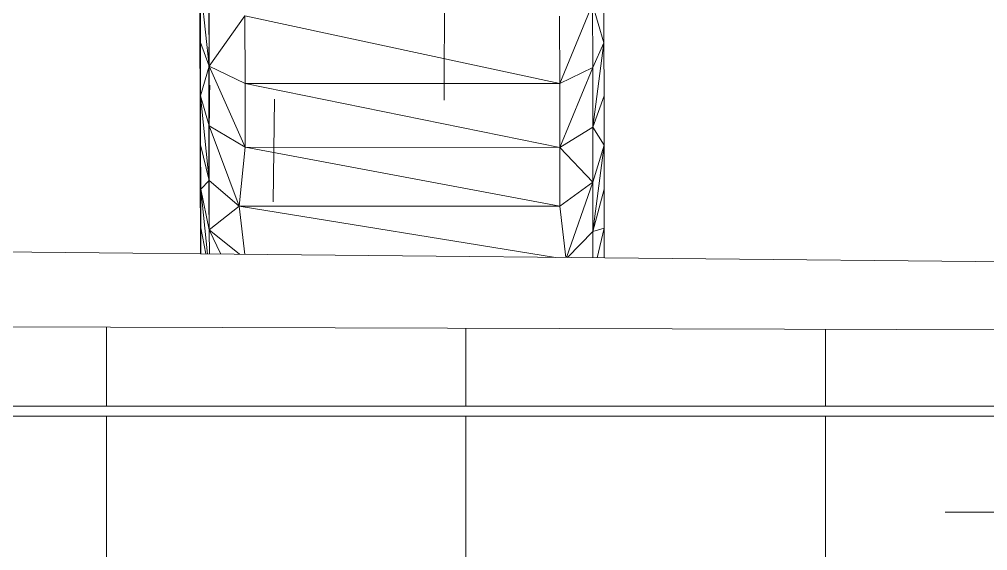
# Model space of a CAD drawing. Header units: inches. Extents: x 9661 to 15313, y -314 to 660.
# Drawn here: x 12401.4 to 12425.64, y -48.94 to -35.63 of the extents above; entities that cross this region are included whole.
import ezdxf

# ---------------------------------------------------------------- set-up
doc = ezdxf.new("R2010")
doc.units = ezdxf.units.IN
doc.header["$MEASUREMENT"] = 0
for name, color, linetype, lineweight in [('0-1', 7, 'Continuous', 5), ('0-3', 55, 'Continuous', 9), ('A-GENM', 5, 'Continuous', 9), ('C-PRKG-1', 55, 'Continuous', 9), ('C-TOPO', 7, 'Continuous', 9), ('C-TOPO-1', 45, 'Continuous', 9), ('C-TOPO-2', 55, 'Continuous', 9)]:
    doc.layers.add(name, color=color, linetype=linetype, lineweight=lineweight)

# ---------------------------------------------------------------- blocks, each defined once
blk = doc.blocks.new('Parking_Stall_Multiple2 - street parking-1355854-BUILDING SECTION - EAST_WEST - COURTYARD - LOOKING NORTH')
at = {"layer": 'C-PRKG-1'}
for p, q in [((12383.536, -45.319), (12446.61, -45.319)), ((12446.61, -45.569), (12383.536, -45.569))]:
    blk.add_line(p, q, dxfattribs=at)
blk = doc.blocks.new('Land_Rover_Evoque_-_SUV_Car_Vehicle_Automobile_13067 - Land Rover EVOQUE_dwg-1230547-BUILDING SECTION - EAST_WEST - COURTYARD - LOOKING NORTH')
at = {"layer": 'A-GENM'}
for p, q in [((12406.153, -33.952), (12406.139, -37.545)), ((12406.153, -33.952), (12406.141, -38.123)), ((12412.037, -35.717), (12412.041, -34.346)), ((12405.915, -36.209), (12405.912, -34.797)), ((12405.93, -36.215), (12405.928, -34.803)), ((12406.145, -36.81), (12405.928, -34.803)), ((12416.028, -35.013), (12416.03, -36.222)), ((12406.145, -36.81), (12406.142, -35.238)), ((12414.922, -37.24), (12415.747, -35.255)), ((12415.75, -36.838), (12415.747, -35.255)), ((12415.747, -35.255), (12416.03, -36.222)), ((12407.043, -35.548), (12406.145, -36.81)), ((12407.046, -37.238), (12407.043, -35.548)), ((12407.043, -35.548), (12414.922, -37.24)), ((12414.919, -35.55), (12414.922, -37.24)), ((12412.034, -36.77), (12412.037, -35.717)), ((12405.915, -36.209), (12405.93, -36.15)), ((12405.915, -36.209), (12405.919, -37.539)), ((12405.915, -36.209), (12405.93, -36.345)), ((12405.932, -37.545), (12405.93, -36.215)), ((12406.145, -36.81), (12405.93, -36.215)), ((12415.75, -36.838), (12416.03, -36.222)), ((12415.752, -38.331), (12416.03, -36.222)), ((12416.033, -37.552), (12416.03, -36.222)), ((12406.145, -36.81), (12405.932, -37.545)), ((12407.048, -38.837), (12406.145, -36.81)), ((12407.046, -37.238), (12406.145, -36.81)), ((12406.147, -38.299), (12406.145, -36.81)), ((12412.032, -37.428), (12412.034, -36.77)), ((12414.922, -37.24), (12415.75, -36.838)), ((12414.924, -38.839), (12415.75, -36.838)), ((12415.752, -38.331), (12415.75, -36.838)), ((12406.157, -37.521), (12406.164, -37.281)), ((12407.048, -38.837), (12407.046, -37.238)), ((12407.046, -37.238), (12414.922, -37.24)), ((12407.046, -37.238), (12414.924, -38.839)), ((12414.922, -37.24), (12414.924, -38.839)), ((12405.928, -37.493), (12405.919, -37.539)), ((12405.919, -37.539), (12405.922, -38.769)), ((12405.934, -38.774), (12405.932, -37.545)), ((12406.149, -39.672), (12405.932, -37.545)), ((12406.147, -38.299), (12405.932, -37.545)), ((12406.139, -37.545), (12406.142, -39.112)), ((12406.139, -37.545), (12406.143, -39.492)), ((12406.139, -37.545), (12406.142, -39.091)), ((12406.157, -37.521), (12406.141, -39.876)), ((12412.03, -37.654), (12412.032, -37.428)), ((12416.033, -37.552), (12415.752, -38.331)), ((12416.034, -38.782), (12416.033, -37.552)), ((12407.75, -40.208), (12407.785, -37.629)), ((12407.048, -38.837), (12406.147, -38.299)), ((12406.901, -40.312), (12406.147, -38.299)), ((12406.149, -39.672), (12406.147, -38.299)), ((12405.934, -38.539), (12405.922, -38.769)), ((12414.924, -38.839), (12415.752, -38.331)), ((12416.034, -38.782), (12415.752, -38.331)), ((12415.752, -38.331), (12415.754, -39.709)), ((12405.922, -38.769), (12405.934, -38.694)), ((12405.922, -38.769), (12405.925, -39.879)), ((12405.934, -38.774), (12405.936, -39.883)), ((12405.934, -38.774), (12406.149, -39.672)), ((12416.034, -38.782), (12415.754, -39.709)), ((12416.034, -38.782), (12415.756, -40.947)), ((12416.036, -39.89), (12416.034, -38.782)), ((12407.048, -38.837), (12406.901, -40.312)), ((12407.048, -38.837), (12414.924, -38.839)), ((12407.048, -38.837), (12414.927, -40.313)), ((12414.924, -38.839), (12414.927, -40.313)), ((12414.924, -38.839), (12415.754, -39.709)), ((12406.142, -39.112), (12406.143, -39.492)), ((12405.925, -39.879), (12405.936, -39.676)), ((12405.936, -39.883), (12406.149, -39.672)), ((12406.901, -40.312), (12406.149, -39.672)), ((12406.149, -39.672), (12406.151, -40.906)), ((12414.927, -40.313), (12415.754, -39.709)), ((12415.092, -41.599), (12415.754, -39.709)), ((12415.756, -40.947), (12415.754, -39.709)), ((12405.925, -39.879), (12405.936, -39.802)), ((12405.925, -39.879), (12405.927, -40.849)), ((12405.936, -39.883), (12405.937, -40.853)), ((12406.104, -41.511), (12405.936, -39.883)), ((12405.936, -39.883), (12406.151, -40.906)), ((12406.136, -39.879), (12406.135, -40.27)), ((12406.136, -39.874), (12406.136, -39.879)), ((12406.145, -41.182), (12406.141, -39.876)), ((12416.036, -39.89), (12415.756, -40.947)), ((12416.037, -40.861), (12416.036, -39.89)), ((12406.901, -40.312), (12406.151, -40.906)), ((12414.814, -41.596), (12406.901, -40.312)), ((12407.039, -41.52), (12406.901, -40.312)), ((12406.901, -40.312), (12414.927, -40.313)), ((12415.074, -41.599), (12414.927, -40.313)), ((12405.927, -40.849), (12405.937, -40.676)), ((12405.927, -40.849), (12405.937, -40.774)), ((12405.927, -40.849), (12405.93, -41.509)), ((12405.937, -41.509), (12405.937, -40.853)), ((12406.062, -41.51), (12405.937, -40.853)), ((12406.906, -41.518), (12406.151, -40.906)), ((12406.441, -41.514), (12406.151, -40.906)), ((12406.152, -41.511), (12406.151, -40.906)), ((12415.117, -41.599), (12415.756, -40.947)), ((12416.037, -40.861), (12415.756, -40.947)), ((12415.756, -41.605), (12415.756, -40.947)), ((12415.859, -41.606), (12416.037, -40.861)), ((12416.038, -41.608), (12416.037, -40.861))]:
    blk.add_line(p, q, dxfattribs=at)
blk = doc.blocks.new('Land_Rover_Evoque_-_SUV_Car_Vehicle_Automobile_13067 - Land_Rover_Evoque_-_SUV_Car_Vehicle_Automobile_13067-1230553-BUILDING SECTION - EAST_WEST - COURTYARD - LOOKING NORTH')
blk.add_blockref('Land_Rover_Evoque_-_SUV_Car_Vehicle_Automobile_13067 - Land Rover EVOQUE_dwg-1230547-BUILDING SECTION - EAST_WEST - COURTYARD - LOOKING NORTH', (0, 0))
blk = doc.blocks.new('CTR  - Topography_rvt-1-BUILDING SECTION - EAST_WEST - COURTYARD - LOOKING NORTH')
at = {"layer": 'C-TOPO-1'}
h = blk.add_hatch(dxfattribs=at)
h.set_pattern_fill('FP_12', color=256, style=0, pattern_type=2)
h.set_pattern_definition([(0, (11008.554, 72), (24, 24), [24, -24]), (0, (11008.554, 81), (24, 24), [24, -24]), (0, (11008.554, 90), (24, 24), [24, -24]), (90, (11011.554, 93), (-24, 24), [24, -24]), (90, (11020.554, 93), (-24, 24), [24, -24]), (90, (11029.554, 93), (-24, 24), [24, -24])])
h.paths.add_polyline_path([(12446.61, -183.114), (12446.61, -45.569), (12383.536, -45.569), (12383.536, -45.319), (12446.61, -45.319), (12446.61, -43.475), (12377.069, -43.26), (12377.069, -183.114)], flags=0)
at = {"layer": 'C-TOPO'}
blk.add_line((12446.61, -43.475), (12377.069, -43.26), dxfattribs=at)
at = {"layer": 'C-TOPO-2'}
for p, q in [((12377.068, -41.226), (12446.61, -41.908)), ((12377.068, -43.26), (12446.61, -43.475))]:
    blk.add_line(p, q, dxfattribs=at)
at = {"layer": '0-3'}
for name in ['Land_Rover_Evoque_-_SUV_Car_Vehicle_Automobile_13067 - Land_Rover_Evoque_-_SUV_Car_Vehicle_Automobile_13067-1230553-BUILDING SECTION - EAST_WEST - COURTYARD - LOOKING NORTH', 'Parking_Stall_Multiple2 - street parking-1355854-BUILDING SECTION - EAST_WEST - COURTYARD - LOOKING NORTH']:
    blk.add_blockref(name, (0, 0), dxfattribs=at)

msp = doc.modelspace()

# ---------------------------------------------------------------- block references
at = {"layer": '0-1'}
msp.add_blockref('CTR  - Topography_rvt-1-BUILDING SECTION - EAST_WEST - COURTYARD - LOOKING NORTH', (0, 0), dxfattribs=at)

doc.saveas('drawing.dxf')
